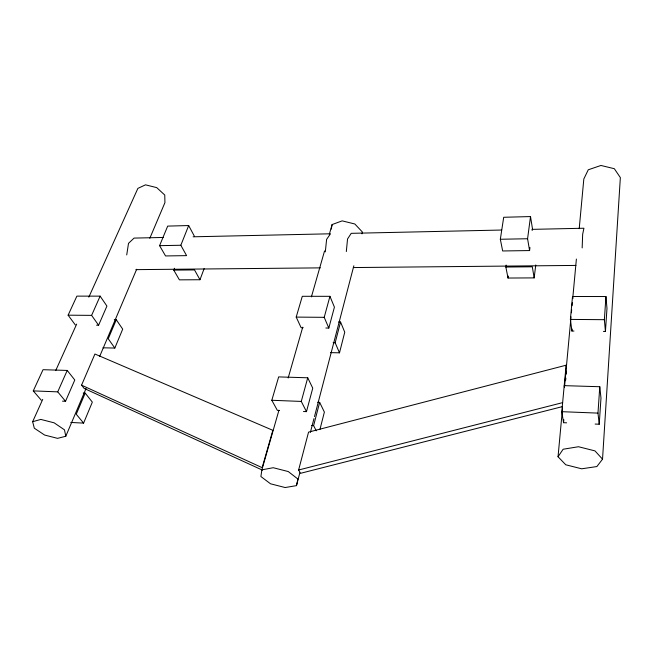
<?xml version="1.0" encoding="UTF-8"?>
<svg xmlns="http://www.w3.org/2000/svg" width="653" height="653" viewBox="0 0 653 653"><rect width="100%" height="100%" fill="white"/><g stroke="black" fill="none" stroke-linecap="round" stroke-linejoin="round"><path stroke-width="0.98" d="M582.166 247.92L582.656 234.288L583.921 228.232L532.097 229.366M562.551 408.084L558.037 456.741L565.759 464.781L581.692 468.805L596.875 466.552L602.531 459.165L620.35 177.592L614.334 168.711L600.94 165.462L588.271 169.788L583.823 178.987L579.211 228.656M595.144 424.058L599.225 424.23L600.98 398.052L599.78 386.731L564.216 385.645L564.502 387.507M603.413 331.422L605.437 331.446L606.98 308.42L605.951 296.535L572.518 296.511L570.387 319.407L571.93 331.03L573.954 331.055M599.225 424.23L597.977 413.112L599.78 386.731M605.437 331.446L604.368 319.692L605.951 296.535M566.616 422.826L563.563 422.695L563.833 419.716M571.93 331.03L572.11 329.055M563.563 422.695L561.792 411.684L566.127 365.207L308.551 432.123L298.617 470.005L300.494 473.327L562.257 406.656M564.625 385.784L571.024 316.852M571.399 312.795L571.685 309.759M572.061 305.702L572.338 302.657M572.714 298.601L576.387 259.07M565.669 380.168L565.857 378.152M566.224 374.12L566.51 371.092M346.319 251.552L347.543 238.974L351.232 233.333L501.618 230.036M325.325 251.87L326.606 239.39L330.491 233.79L193.1 236.802M506.132 265.061L505.846 267.036L508.026 278.039L534.162 277.892L535.762 264.971M532.171 230.485L532.432 228.477L530.514 216.567L503.7 217.278L500.337 239.259L502.655 250.964L529.575 250.564L529.958 247.552M529.575 250.564L527.583 238.745L530.514 216.567M508.026 278.039L508.312 276.064M278.945 410.231L261.877 469.842L260.89 476.527L270.538 483.8L285.149 487.538L296.478 485.628L299.825 472.813M126.723 254.931L128.51 243.34L134.069 238.092L163.585 237.447M331.251 229.113L332.116 224.559L342.172 220.869L354.824 223.987L362.415 232.044L361.999 233.847M296.478 485.628L297.915 479.041L288.283 471.564L273.223 467.719L261.877 469.842M319.962 429.405L324.378 412.076L319.66 402.362L317.644 402.281M330.5 352.636L339.495 352.824L344.751 332.181L340.556 322.011L338.556 321.986M316.272 430.833L313.611 425.625L319.66 402.362M339.495 352.824L335.16 342.76L340.556 322.011M310.371 432.392L313.971 418.589M314.485 416.622L353.844 265.795M303.465 411.512L306.477 411.635L312.754 388.151L307.726 377.793L278.66 376.903L271.811 400.273L277.362 410.386L279.37 410.476M325.855 328.01L328.826 328.043L334.418 307.139L329.945 296.323L302.298 296.299L296.201 317.097L301.123 327.7L303.106 327.724M306.477 411.635L301.278 401.432L307.726 377.793M328.826 328.043L324.214 317.334L329.945 296.323M288.177 377.981L302.731 327.169M311.408 296.87L324.557 250.94M329.316 234.329L332.116 224.559M174.482 268.269L173.755 270.113L179.395 279.851L199.981 279.737L204.136 268.612M180.832 245.259L188.676 225.554L167.69 226.101L159.585 245.659L165.544 255.943L186.587 255.633L180.832 245.259L159.585 245.659M70.769 422.45L83.6 423.103L92.334 402.126L85.2 393.122L83.225 393.041M102.945 347.804L114.83 348.057L122.699 329.136L116.283 319.75L114.299 319.733M42.714 399.391L32.65 421.699L34.315 428.197L44.616 435.045L57.554 438.359L65.79 436.253L86.098 388.404M99.631 356.505L136.665 269.256M149.806 238.296L164.931 202.642L164.76 195.035L156.712 187.615L145.497 184.84L137.881 188.391L88.832 297.148M85.2 393.122L76.254 414.231L83.6 423.103M116.283 319.75L108.227 338.768L114.83 348.057M81.568 385.164L94.922 354.016L272.856 430.327L262.155 467.654L81.568 385.164L84.131 388.404L262.343 470.087M62.5 401.146L65.529 401.277L74.793 379.989L67.218 370.439L43.033 369.696L33.27 390.894L41.302 400.232M96.579 325.194L98.603 325.218L106.921 306.077L100.129 296.144L76.883 296.127L68.116 315.179L75.324 324.933M65.529 401.277L57.733 391.857L67.218 370.439M98.603 325.218L91.616 315.375L100.129 296.144M55.709 370.577L76.67 324.1M558.037 456.741L563.147 449.231L578.493 446.734L594.965 450.888L602.531 459.165M32.65 421.699L40.837 419.422L54.126 422.817L64.476 429.837L65.79 436.253M298.617 470.005L562.649 402.632M500.337 239.259L527.583 238.745M135.881 269.64L320.427 267.869M353.322 267.559L575.93 265.42M173.755 270.113L194.529 269.926L199.981 279.737M505.846 267.036L532.301 266.791L534.162 277.892M68.116 315.179L91.616 315.375M296.201 317.097L324.214 317.334M570.387 319.407L604.368 319.692M333.136 342.719L335.16 342.76M33.27 390.894L57.733 391.857M271.811 400.273L301.278 401.432M561.792 411.684L597.977 413.112M311.636 425.527L313.611 425.625M188.676 225.554L194.259 235.994M566.127 365.207L566.412 367.141M572.518 296.511L572.763 298.47"/></g></svg>
